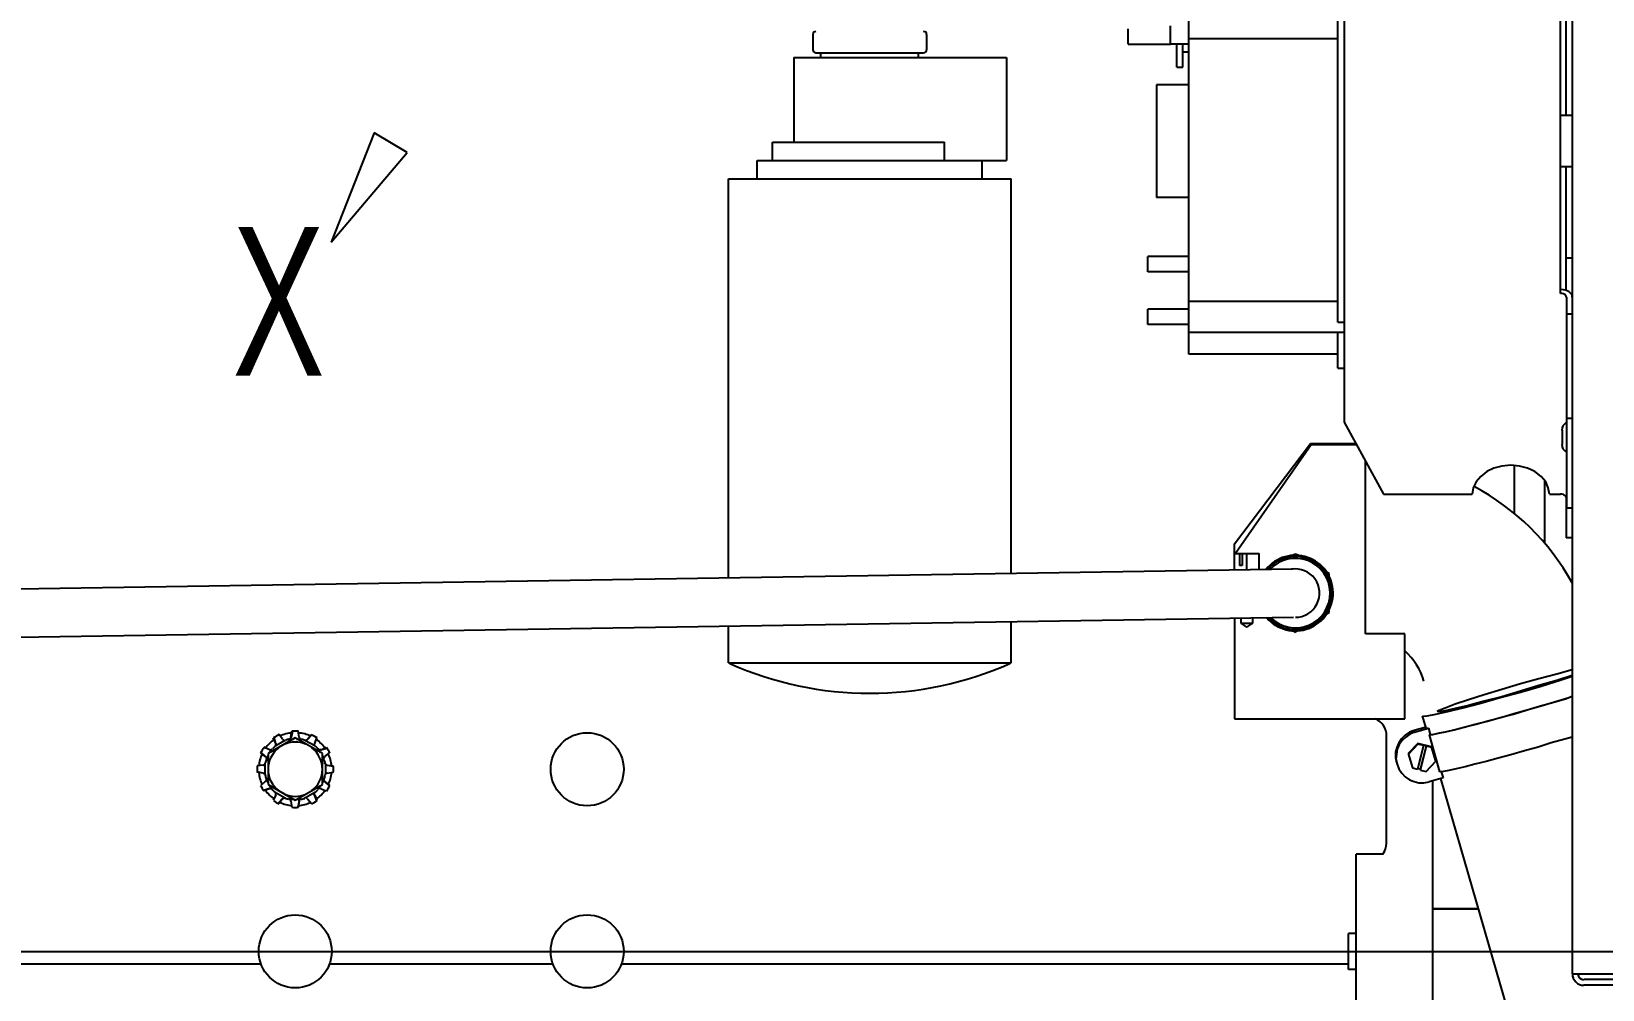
# Paper-space layout 'Plano Corte 2' of a CAD drawing. Header units: millimetres. Extents: x 0 to 420, y 0 to 297.
# Drawn here: x 134.89 to 152.97, y 147.93 to 158.95 of the extents above; entities that cross this region are included whole.
import ezdxf

# ---------------------------------------------------------------- set-up
doc = ezdxf.new("R2010")
doc.units = ezdxf.units.MM
doc.layers.add('GENERADOR', color=254, linetype='Continuous')
doc.layers.add('Media Tensión', color=254, linetype='Continuous')
doc.styles.get("Standard").update_dxf_attribs({"font": 'arial.ttf'})

# ---------------------------------------------------------------- blocks, each defined once
blk = doc.blocks.new('Generador 2')
at = {"layer": 'GENERADOR', "color": 150}
for p, q in [((23.6525, 303.58358), (23.6525, 302.74589)), ((23.55229, 303.2335), (23.55229, 302.98848)), ((23.48399, 303.02804), (23.48399, 303.20551)), ((23.64746, 303.04502), (23.64746, 303.17714)), ((23.64989, 303.12321), (23.64989, 303.17584)), ((23.4573, 303.15456), (23.4573, 303.16128)), ((23.47596, 303.15456), (23.47596, 303.16259)), ((23.54949, 303.03233), (23.54949, 303.16595)), ((23.31865, 303.15885), (23.31865, 303.15214)), ((23.36866, 303.15885), (23.36866, 303.15214)), ((23.4573, 303.15456), (23.47596, 303.15456)), ((23.48399, 303.15456), (23.47596, 303.15456)), ((23.47876, 303.14449), (23.47876, 303.15456)), ((23.48138, 303.14449), (23.48138, 303.15456)), ((23.48399, 303.15699), (23.54949, 303.15699)), ((23.31025, 303.14878), (23.40375, 303.14878)), ((23.31025, 303.14878), (23.31025, 303.11145)), ((23.31996, 303.15083), (23.36736, 303.15083)), ((23.3222, 303.14878), (23.3222, 303.15083)), ((23.36512, 303.14878), (23.36512, 303.15083)), ((23.40375, 303.14878), (23.40375, 303.10343)), ((23.48138, 303.1512), (23.48399, 303.1512)), ((23.47876, 303.14449), (23.48138, 303.14449)), ((23.46981, 303.13665), (23.46981, 303.0872)), ((23.48399, 303.13665), (23.46981, 303.13665)), ((23.6525, 303.12321), (23.64746, 303.12321)), ((23.1257, 303.11556), (23.10685, 303.0676)), ((23.14025, 303.10698), (23.1257, 303.11556)), ((23.10685, 303.0676), (23.14025, 303.10698)), ((23.30092, 303.11145), (23.3765, 303.11145)), ((23.30092, 303.10343), (23.30092, 303.11145)), ((23.3765, 303.10343), (23.3765, 303.11145)), ((23.29421, 303.10343), (23.40375, 303.10343)), ((23.29421, 303.09541), (23.29421, 303.10343)), ((23.39311, 303.09541), (23.39311, 303.10343)), ((23.6525, 303.10063), (23.64746, 303.10063)), ((23.64989, 303.04633), (23.64989, 303.10063)), ((23.28152, 302.91981), (23.28152, 303.09541)), ((23.28152, 303.09541), (23.4058, 303.09541)), ((23.4058, 302.92186), (23.4058, 303.09541)), ((23.48399, 303.0872), (23.46981, 303.0872)), ((23.10685, 303.0676), (23.10685, 303.0676)), ((23.46589, 303.05454), (23.46589, 303.06126)), ((23.48399, 303.06126), (23.46589, 303.06126)), ((23.6525, 303.06051), (23.64989, 303.06051)), ((23.48399, 303.05454), (23.46589, 303.05454)), ((23.64877, 303.04651), (23.64746, 303.0467)), ((23.64821, 303.04502), (23.64746, 303.04502)), ((23.64877, 303.04484), (23.64821, 303.04502)), ((23.65007, 303.04633), (23.64877, 303.04651)), ((23.64933, 303.04446), (23.64877, 303.04484)), ((23.6497, 303.04409), (23.64933, 303.04446)), ((23.64989, 303.04372), (23.6497, 303.04409)), ((23.65007, 303.04334), (23.64989, 303.04372)), ((23.65119, 303.04577), (23.65007, 303.04633)), ((23.65007, 303.04334), (23.65007, 302.9506)), ((23.65194, 303.04502), (23.65119, 303.04577)), ((23.6525, 303.04428), (23.65194, 303.04502)), ((23.6525, 303.04334), (23.6525, 303.04428)), ((23.46589, 303.0314), (23.46589, 303.03812)), ((23.48399, 303.03812), (23.46589, 303.03812)), ((23.54949, 303.04148), (23.48399, 303.04148)), ((23.48399, 303.0314), (23.46589, 303.0314)), ((23.54949, 303.03233), (23.55229, 303.03233)), ((23.6525, 303.03588), (23.65007, 303.03588)), ((23.48399, 303.02804), (23.55229, 303.02804)), ((23.48399, 303.01834), (23.48399, 303.02804)), ((23.54949, 303.01218), (23.54949, 303.02804)), ((23.54949, 303.01834), (23.48399, 303.01834)), ((23.54949, 303.01218), (23.55229, 303.01218)), ((23.55229, 302.98848), (23.56964, 302.95676)), ((23.6525, 302.98997), (23.65007, 302.98997)), ((23.64821, 302.98493), (23.64821, 302.97859)), ((23.50414, 302.93492), (23.53755, 302.97896)), ((23.53773, 302.9784), (23.50452, 302.93063)), ((23.53755, 302.97896), (23.55751, 302.97896)), ((23.55789, 302.9784), (23.53773, 302.9784)), ((23.56162, 302.89536), (23.56162, 302.9715)), ((23.61816, 302.96814), (23.61499, 302.96665)), ((23.62171, 302.96907), (23.61816, 302.96814)), ((23.62563, 302.96944), (23.62171, 302.96907)), ((23.62936, 302.96907), (23.62563, 302.96944)), ((23.62712, 302.96926), (23.62712, 302.94817)), ((23.6329, 302.96814), (23.62936, 302.96907)), ((23.63608, 302.96665), (23.6329, 302.96814)), ((23.61032, 302.96217), (23.60902, 302.95955)), ((23.61238, 302.96459), (23.61032, 302.96217)), ((23.61499, 302.96665), (23.61238, 302.96459)), ((23.63888, 302.96459), (23.63608, 302.96665)), ((23.64093, 302.96217), (23.63888, 302.96459)), ((23.64055, 302.93511), (23.64055, 302.96273)), ((23.64205, 302.95955), (23.64093, 302.96217)), ((23.56964, 302.95676), (23.60864, 302.95676)), ((23.60902, 302.95955), (23.60864, 302.95676)), ((23.64261, 302.95676), (23.64205, 302.95955)), ((23.64261, 302.95676), (23.64746, 302.95676)), ((23.64821, 302.95676), (23.64746, 302.95676)), ((23.64877, 302.95657), (23.64821, 302.95676)), ((23.64933, 302.9562), (23.64877, 302.95657)), ((23.6497, 302.95582), (23.64933, 302.9562)), ((23.64989, 302.95545), (23.6497, 302.95582)), ((23.64989, 302.95564), (23.64989, 302.93753)), ((23.65007, 302.95508), (23.64989, 302.95545)), ((23.6525, 302.9506), (23.65007, 302.9506)), ((23.50414, 302.92354), (23.50414, 302.93492)), ((23.6525, 302.93753), (23.64989, 302.93753)), ((23.50414, 302.93063), (23.51497, 302.93063)), ((23.50414, 302.92354), (23.50414, 302.93063)), ((23.50414, 302.93026), (23.50414, 302.93026)), ((23.5062, 302.93063), (23.5062, 302.9254)), ((23.5075, 302.93063), (23.5075, 302.9254)), ((23.50955, 302.92354), (23.50955, 302.93063)), ((23.51497, 302.92373), (23.51497, 302.93063)), ((23.5284, 302.92914), (23.52672, 302.9282)), ((23.53083, 302.93044), (23.52989, 302.92988)), ((23.53195, 302.92988), (23.53083, 302.93044)), ((23.53493, 302.9282), (23.53325, 302.92914)), ((22.43688, 302.90693), (23.52971, 302.92391)), ((23.5075, 302.9254), (23.5062, 302.9254)), ((23.52019, 302.92428), (23.51926, 302.92373)), ((23.54333, 302.92335), (23.54146, 302.92428)), ((23.54576, 302.92186), (23.54464, 302.92242)), ((23.54576, 302.92074), (23.54576, 302.92186)), ((23.54576, 302.91719), (23.54576, 302.91906)), ((23.54576, 302.90768), (23.54576, 302.90954)), ((23.54576, 302.90469), (23.54576, 302.90581)), ((22.43725, 302.88566), (23.53008, 302.90264)), ((23.28152, 302.88267), (23.28152, 302.89853)), ((23.4058, 302.88267), (23.4058, 302.90059)), ((23.50414, 302.90226), (23.50414, 302.85804)), ((23.50694, 302.90003), (23.50694, 302.90226)), ((23.50694, 302.90003), (23.51217, 302.90003)), ((23.50955, 302.89835), (23.50694, 302.90003)), ((23.50955, 302.89835), (23.51217, 302.90003)), ((23.51217, 302.90003), (23.51217, 302.90245)), ((23.52672, 302.89853), (23.5284, 302.8976)), ((23.53325, 302.8976), (23.53493, 302.89853)), ((23.54146, 302.90226), (23.54333, 302.90338)), ((23.54464, 302.90413), (23.54576, 302.90469)), ((23.52989, 302.89667), (23.53083, 302.89611)), ((23.53083, 302.89611), (23.53195, 302.89685)), ((23.57897, 302.89536), (23.56162, 302.89536)), ((23.57897, 302.85804), (23.57897, 302.89536)), ((23.28152, 302.88267), (23.4058, 302.88267)), ((23.63794, 302.87577), (23.64578, 302.87782)), ((23.64578, 302.87782), (23.6525, 302.87968)), ((23.61387, 302.86867), (23.62171, 302.8711)), ((23.62171, 302.8711), (23.62992, 302.87353)), ((23.62992, 302.87353), (23.63794, 302.87577)), ((23.63794, 302.87259), (23.62992, 302.87017)), ((23.62992, 302.86979), (23.63888, 302.87241)), ((23.64578, 302.87483), (23.63794, 302.87259)), ((23.63888, 302.87241), (23.64727, 302.87502)), ((23.6525, 302.87707), (23.64578, 302.87483)), ((23.64727, 302.87502), (23.6525, 302.8767)), ((23.5967, 302.86289), (23.60118, 302.86457)), ((23.60118, 302.86457), (23.60697, 302.86644)), ((23.60697, 302.86382), (23.60118, 302.86252)), ((23.60454, 302.86289), (23.61238, 302.86494)), ((23.60697, 302.86644), (23.61387, 302.86867)), ((23.61387, 302.86569), (23.60697, 302.86382)), ((23.61238, 302.86494), (23.62096, 302.86737)), ((23.62171, 302.86774), (23.61387, 302.86569)), ((23.62096, 302.86737), (23.62992, 302.86979)), ((23.62992, 302.87017), (23.62171, 302.86774)), ((23.63272, 302.86196), (23.63888, 302.86364)), ((23.63272, 302.86196), (23.63869, 302.86364)), ((23.63869, 302.86364), (23.64447, 302.86532)), ((23.63888, 302.86364), (23.64485, 302.8655)), ((23.64447, 302.86532), (23.65007, 302.867)), ((23.64485, 302.8655), (23.65063, 302.86718)), ((23.65007, 302.867), (23.6525, 302.86793)), ((23.65063, 302.86718), (23.6525, 302.86793)), ((23.50414, 302.85804), (23.57897, 302.85804)), ((23.58681, 302.85934), (23.587, 302.85916)), ((23.5883, 302.85393), (23.58681, 302.85934)), ((23.587, 302.85916), (23.58886, 302.85934)), ((23.58886, 302.85934), (23.5926, 302.86009)), ((23.5926, 302.86009), (23.59782, 302.86121)), ((23.59316, 302.86121), (23.59409, 302.86177)), ((23.59409, 302.86102), (23.59316, 302.86121)), ((23.59409, 302.86177), (23.5967, 302.86289)), ((23.5967, 302.86158), (23.59409, 302.86102)), ((23.60118, 302.86252), (23.5967, 302.86158)), ((23.59782, 302.86121), (23.60454, 302.86289)), ((23.60995, 302.85561), (23.61536, 302.85692)), ((23.61032, 302.85561), (23.61555, 302.85711)), ((23.61536, 302.85692), (23.62096, 302.8586)), ((23.61555, 302.85711), (23.62115, 302.8586)), ((23.62096, 302.8586), (23.62675, 302.86009)), ((23.62115, 302.8586), (23.62693, 302.86028)), ((23.62675, 302.86009), (23.63272, 302.86196)), ((23.62693, 302.86028), (23.63272, 302.86196)), ((23.09099, 302.84964), (23.07904, 302.84274)), ((23.0824, 302.84721), (23.08128, 302.84964)), ((23.0824, 302.84721), (23.08166, 302.84983)), ((23.08539, 302.84908), (23.0839, 302.85113)), ((23.08912, 302.84983), (23.08893, 302.84945)), ((23.08912, 302.84964), (23.08893, 302.84945)), ((23.08912, 302.85001), (23.08949, 302.85263)), ((23.08912, 302.85001), (23.08912, 302.84983)), ((23.08931, 302.85001), (23.08912, 302.84964)), ((23.08931, 302.85001), (23.08987, 302.85263)), ((23.10293, 302.84274), (23.09099, 302.84964)), ((23.09267, 302.85001), (23.09229, 302.85263)), ((23.09267, 302.85001), (23.09267, 302.84983)), ((23.09267, 302.84983), (23.09285, 302.84945)), ((23.0964, 302.84908), (23.09808, 302.85113)), ((23.0964, 302.84889), (23.09827, 302.85095)), ((23.09957, 302.84721), (23.1005, 302.84964)), ((23.57095, 302.80336), (23.57095, 302.85057)), ((23.57916, 302.85076), (23.57748, 302.84927)), ((23.57935, 302.85001), (23.57785, 302.84852)), ((23.58103, 302.85207), (23.57916, 302.85076)), ((23.58121, 302.85132), (23.57935, 302.85001)), ((23.58308, 302.85281), (23.58103, 302.85207)), ((23.58327, 302.85207), (23.58121, 302.85132)), ((23.5883, 302.85431), (23.58308, 302.85281)), ((23.58327, 302.85207), (23.58942, 302.85393)), ((23.5883, 302.85393), (23.58849, 302.85393)), ((23.58849, 302.85393), (23.58942, 302.85393)), ((23.58942, 302.85393), (23.59017, 302.85113)), ((23.58961, 302.85095), (23.59129, 302.85113)), ((23.58961, 302.85095), (23.59017, 302.85113)), ((23.58961, 302.85095), (23.59428, 302.83471)), ((23.59017, 302.85113), (23.59185, 302.85132)), ((23.59129, 302.85113), (23.59372, 302.85169)), ((23.59185, 302.85132), (23.59428, 302.85188)), ((23.59372, 302.85169), (23.59689, 302.85225)), ((23.59428, 302.85188), (23.59745, 302.85244)), ((23.59689, 302.85225), (23.60062, 302.85319)), ((23.59745, 302.85244), (23.60118, 302.85337)), ((23.60062, 302.85319), (23.6051, 302.85431)), ((23.60118, 302.85337), (23.60547, 302.85449)), ((23.6051, 302.85431), (23.60995, 302.85561)), ((23.60547, 302.85449), (23.61032, 302.85561)), ((23.6525, 302.85001), (23.64933, 302.84908)), ((23.07792, 302.84143), (23.07587, 302.8433)), ((23.07774, 302.84143), (23.07587, 302.84311)), ((23.0796, 302.84442), (23.07718, 302.84554)), ((23.07904, 302.84274), (23.07904, 302.82911)), ((23.0796, 302.84442), (23.07979, 302.84442)), ((23.07979, 302.84311), (23.08054, 302.8446)), ((23.07979, 302.84442), (23.08016, 302.84442)), ((23.08016, 302.84442), (23.08035, 302.84442)), ((23.08035, 302.84442), (23.08054, 302.8446)), ((23.08054, 302.8446), (23.08072, 302.8446)), ((23.08072, 302.8446), (23.08091, 302.84479)), ((23.08091, 302.84479), (23.08091, 302.84479)), ((23.08222, 302.8461), (23.08203, 302.84591)), ((23.08222, 302.8461), (23.08203, 302.84591)), ((23.08203, 302.84591), (23.08203, 302.84591)), ((23.0824, 302.84647), (23.08222, 302.84628)), ((23.08222, 302.84628), (23.08222, 302.8461)), ((23.0824, 302.84628), (23.08222, 302.8461)), ((23.08222, 302.8461), (23.08222, 302.8461)), ((23.0824, 302.84628), (23.08632, 302.84852)), ((23.0824, 302.84721), (23.0824, 302.84703)), ((23.0824, 302.84721), (23.0824, 302.84703)), ((23.0824, 302.84703), (23.0824, 302.84665)), ((23.0824, 302.84703), (23.0824, 302.84665)), ((23.0824, 302.84665), (23.0824, 302.84647)), ((23.0824, 302.84665), (23.0824, 302.84647)), ((23.0824, 302.84647), (23.0824, 302.84628)), ((23.08539, 302.84908), (23.08558, 302.84889)), ((23.08558, 302.84889), (23.08576, 302.84871)), ((23.08576, 302.84871), (23.08614, 302.84852)), ((23.08614, 302.84852), (23.08632, 302.84852)), ((23.08632, 302.84852), (23.08651, 302.84852)), ((23.08651, 302.84852), (23.08651, 302.84852)), ((23.08651, 302.84852), (23.0867, 302.84852)), ((23.08837, 302.84908), (23.08819, 302.84908)), ((23.08837, 302.84908), (23.08819, 302.84908)), ((23.08856, 302.84908), (23.08837, 302.84908)), ((23.08837, 302.84908), (23.08837, 302.84908)), ((23.08856, 302.84908), (23.08837, 302.84908)), ((23.08875, 302.84927), (23.08856, 302.84908)), ((23.08875, 302.84927), (23.08856, 302.84908)), ((23.08856, 302.84908), (23.08856, 302.84908)), ((23.08856, 302.84908), (23.09024, 302.84908)), ((23.08893, 302.84945), (23.08875, 302.84927)), ((23.08893, 302.84945), (23.08875, 302.84927)), ((23.09155, 302.84908), (23.09323, 302.84908)), ((23.09285, 302.84945), (23.09304, 302.84927)), ((23.09304, 302.84927), (23.09323, 302.84908)), ((23.09323, 302.84908), (23.09341, 302.84908)), ((23.09341, 302.84908), (23.09341, 302.84908)), ((23.09341, 302.84908), (23.0936, 302.84908)), ((23.09528, 302.84852), (23.09509, 302.84852)), ((23.09528, 302.84852), (23.09509, 302.84852)), ((23.09547, 302.84852), (23.09528, 302.84852)), ((23.09547, 302.84852), (23.09528, 302.84852)), ((23.09547, 302.84852), (23.09547, 302.84852)), ((23.09547, 302.84852), (23.09547, 302.84852)), ((23.09584, 302.84852), (23.09547, 302.84852)), ((23.09584, 302.84852), (23.09547, 302.84852)), ((23.09547, 302.84852), (23.09957, 302.84628)), ((23.09603, 302.84871), (23.09584, 302.84852)), ((23.09603, 302.84871), (23.09584, 302.84852)), ((23.09621, 302.84889), (23.09603, 302.84871)), ((23.09621, 302.84871), (23.09603, 302.84871)), ((23.0964, 302.84908), (23.09621, 302.84889)), ((23.0964, 302.84889), (23.09621, 302.84871)), ((23.09957, 302.84721), (23.09938, 302.84703)), ((23.09938, 302.84703), (23.09938, 302.84665)), ((23.09938, 302.84665), (23.09938, 302.84647)), ((23.09938, 302.84647), (23.09957, 302.84628)), ((23.09957, 302.84628), (23.09957, 302.8461)), ((23.09957, 302.8461), (23.09976, 302.84591)), ((23.09976, 302.84591), (23.09976, 302.84591)), ((23.10106, 302.84479), (23.10088, 302.84479)), ((23.10106, 302.8446), (23.10088, 302.84479)), ((23.10106, 302.8446), (23.10106, 302.84479)), ((23.10125, 302.8446), (23.10106, 302.8446)), ((23.10125, 302.8446), (23.10106, 302.8446)), ((23.10106, 302.8446), (23.10106, 302.8446)), ((23.10144, 302.84442), (23.10125, 302.8446)), ((23.10144, 302.84442), (23.10125, 302.8446)), ((23.10125, 302.8446), (23.102, 302.84311)), ((23.10181, 302.84442), (23.10144, 302.84442)), ((23.10181, 302.84442), (23.10144, 302.84442)), ((23.102, 302.84442), (23.10181, 302.84442)), ((23.102, 302.84442), (23.10181, 302.84442)), ((23.10218, 302.84442), (23.102, 302.84442)), ((23.10237, 302.84442), (23.102, 302.84442)), ((23.10218, 302.84442), (23.1048, 302.84516)), ((23.10237, 302.84442), (23.10461, 302.84554)), ((23.10293, 302.82911), (23.10293, 302.84274)), ((23.10405, 302.84143), (23.1061, 302.84311)), ((23.57543, 302.84535), (23.57487, 302.8433)), ((23.57487, 302.8433), (23.57487, 302.84106)), ((23.57561, 302.8446), (23.57524, 302.84236)), ((23.57636, 302.8474), (23.57543, 302.84535)), ((23.57655, 302.84665), (23.57561, 302.8446)), ((23.57748, 302.84927), (23.57636, 302.8474)), ((23.57785, 302.84852), (23.57655, 302.84665)), ((23.58476, 302.84721), (23.58047, 302.84274)), ((23.58476, 302.84684), (23.58047, 302.84236)), ((23.58047, 302.84274), (23.58233, 302.83639)), ((23.58718, 302.84628), (23.58457, 302.83583)), ((23.58476, 302.84721), (23.58476, 302.84684)), ((23.59073, 302.84572), (23.58476, 302.84721)), ((23.58718, 302.84628), (23.58476, 302.84684)), ((23.58588, 302.83583), (23.58849, 302.8461)), ((23.58588, 302.83546), (23.58849, 302.84591)), ((23.58718, 302.84647), (23.58849, 302.8461)), ((23.58718, 302.84628), (23.58718, 302.84647)), ((23.58849, 302.84591), (23.58849, 302.8461)), ((23.59092, 302.84535), (23.58849, 302.84591)), ((23.5926, 302.83938), (23.59073, 302.84572)), ((23.6316, 302.84386), (23.62563, 302.84218)), ((23.63757, 302.84554), (23.6316, 302.84386)), ((23.64335, 302.8474), (23.63757, 302.84554)), ((23.64933, 302.84908), (23.64335, 302.8474)), ((23.07681, 302.8377), (23.07419, 302.83732)), ((23.07681, 302.8377), (23.07699, 302.8377)), ((23.07699, 302.8377), (23.07736, 302.83788)), ((23.07736, 302.83788), (23.07755, 302.83807)), ((23.07755, 302.83807), (23.07774, 302.83826)), ((23.07774, 302.84143), (23.07792, 302.84124)), ((23.07774, 302.83844), (23.07774, 302.83863)), ((23.07774, 302.83826), (23.07774, 302.83844)), ((23.07774, 302.83844), (23.07774, 302.83844)), ((23.07774, 302.83359), (23.07774, 302.83826)), ((23.07792, 302.84143), (23.07811, 302.84124)), ((23.07792, 302.84124), (23.07811, 302.84106)), ((23.07811, 302.84124), (23.07811, 302.84106)), ((23.07811, 302.84106), (23.0783, 302.84087)), ((23.07811, 302.84106), (23.0783, 302.84087)), ((23.0783, 302.8405), (23.07904, 302.8418)), ((23.0783, 302.84087), (23.0783, 302.8405)), ((23.0783, 302.84087), (23.0783, 302.8405)), ((23.0783, 302.8405), (23.0783, 302.84031)), ((23.0783, 302.8405), (23.0783, 302.8405)), ((23.0783, 302.8405), (23.0783, 302.84031)), ((23.0783, 302.84031), (23.0783, 302.84031)), ((23.0783, 302.84031), (23.0783, 302.84012)), ((23.0783, 302.84031), (23.0783, 302.84012)), ((23.10293, 302.8418), (23.10349, 302.8405)), ((23.10368, 302.84087), (23.10349, 302.8405)), ((23.10349, 302.8405), (23.10349, 302.84031)), ((23.10349, 302.84031), (23.10349, 302.84031)), ((23.10349, 302.84031), (23.10368, 302.84012)), ((23.10386, 302.84124), (23.10368, 302.84106)), ((23.10368, 302.84106), (23.10368, 302.84087)), ((23.10405, 302.84143), (23.10386, 302.84124)), ((23.10405, 302.83844), (23.10405, 302.83863)), ((23.10405, 302.83844), (23.10405, 302.83863)), ((23.10424, 302.83826), (23.10405, 302.83844)), ((23.10405, 302.83844), (23.10405, 302.83844)), ((23.10405, 302.83826), (23.10405, 302.83844)), ((23.10424, 302.83826), (23.10405, 302.83826)), ((23.10424, 302.83807), (23.10424, 302.83826)), ((23.10424, 302.83807), (23.10424, 302.83826)), ((23.10424, 302.83826), (23.10424, 302.83359)), ((23.10461, 302.83788), (23.10424, 302.83807)), ((23.10442, 302.83788), (23.10424, 302.83807)), ((23.1048, 302.8377), (23.10442, 302.83788)), ((23.1048, 302.8377), (23.10461, 302.83788)), ((23.10498, 302.8377), (23.1048, 302.8377)), ((23.10498, 302.8377), (23.1048, 302.8377)), ((23.10498, 302.8377), (23.1076, 302.83732)), ((23.10498, 302.8377), (23.1076, 302.83714)), ((23.57487, 302.84106), (23.57524, 302.83882)), ((23.57524, 302.84236), (23.57505, 302.84031)), ((23.57505, 302.84031), (23.57561, 302.83807)), ((23.57561, 302.83807), (23.57636, 302.83602)), ((23.57636, 302.83602), (23.57767, 302.83415)), ((23.58233, 302.83639), (23.58457, 302.83583)), ((23.58588, 302.83583), (23.58457, 302.83602)), ((23.58588, 302.83546), (23.58588, 302.83583)), ((23.5883, 302.8349), (23.5926, 302.83938)), ((23.60155, 302.83602), (23.59838, 302.83527)), ((23.60547, 302.83695), (23.60155, 302.83602)), ((23.60976, 302.83807), (23.60547, 302.83695)), ((23.6148, 302.83919), (23.60976, 302.83807)), ((23.62003, 302.84068), (23.6148, 302.83919)), ((23.62563, 302.84218), (23.62003, 302.84068)), ((23.07681, 302.83415), (23.07419, 302.83471)), ((23.07681, 302.83415), (23.07419, 302.83453)), ((23.07774, 302.83042), (23.07587, 302.82874)), ((23.07681, 302.83415), (23.07699, 302.83415)), ((23.07681, 302.83415), (23.07718, 302.83415)), ((23.07699, 302.83415), (23.07736, 302.83397)), ((23.07718, 302.83415), (23.07736, 302.83397)), ((23.07736, 302.83397), (23.07755, 302.83378)), ((23.07736, 302.83397), (23.07755, 302.83378)), ((23.07755, 302.83378), (23.07774, 302.83359)), ((23.07755, 302.83378), (23.07774, 302.83359)), ((23.07774, 302.83359), (23.07774, 302.83341)), ((23.07774, 302.83359), (23.07774, 302.83359)), ((23.07774, 302.83359), (23.07774, 302.83341)), ((23.07774, 302.83341), (23.07774, 302.83341)), ((23.07774, 302.83341), (23.07774, 302.83322)), ((23.07774, 302.83341), (23.07774, 302.83322)), ((23.07774, 302.83042), (23.07792, 302.83061)), ((23.07792, 302.83061), (23.07811, 302.83079)), ((23.07811, 302.83079), (23.0783, 302.83098)), ((23.0783, 302.83154), (23.0783, 302.83173)), ((23.0783, 302.83135), (23.0783, 302.83154)), ((23.0783, 302.83154), (23.0783, 302.83154)), ((23.0783, 302.83098), (23.0783, 302.83135)), ((23.07904, 302.83005), (23.0783, 302.83135)), ((23.07904, 302.82911), (23.09099, 302.82221)), ((23.09099, 302.82221), (23.10293, 302.82911)), ((23.10349, 302.83135), (23.10293, 302.83005)), ((23.10349, 302.83154), (23.10368, 302.83173)), ((23.10349, 302.83154), (23.10368, 302.83173)), ((23.10349, 302.83135), (23.10349, 302.83154)), ((23.10349, 302.83154), (23.10349, 302.83154)), ((23.10349, 302.83135), (23.10349, 302.83154)), ((23.10368, 302.83098), (23.10349, 302.83135)), ((23.10349, 302.83098), (23.10349, 302.83135)), ((23.10349, 302.83135), (23.10349, 302.83135)), ((23.10368, 302.83079), (23.10349, 302.83098)), ((23.10368, 302.83079), (23.10368, 302.83098)), ((23.10386, 302.83061), (23.10368, 302.83079)), ((23.10368, 302.83061), (23.10368, 302.83079)), ((23.10386, 302.83042), (23.10368, 302.83061)), ((23.10405, 302.83042), (23.10386, 302.83061)), ((23.10386, 302.83042), (23.10592, 302.82855)), ((23.10424, 302.83359), (23.10405, 302.83341)), ((23.10405, 302.83341), (23.10405, 302.83341)), ((23.10405, 302.83341), (23.10405, 302.83322)), ((23.10405, 302.83042), (23.1061, 302.82874)), ((23.10461, 302.83397), (23.10424, 302.83378)), ((23.10424, 302.83378), (23.10424, 302.83359)), ((23.1048, 302.83415), (23.10461, 302.83397)), ((23.10498, 302.83415), (23.1048, 302.83415)), ((23.10498, 302.83415), (23.1076, 302.83453)), ((23.57767, 302.83415), (23.57916, 302.83247)), ((23.57916, 302.83247), (23.58103, 302.83117)), ((23.58103, 302.83117), (23.58308, 302.83042)), ((23.58308, 302.83042), (23.58513, 302.82986)), ((23.58513, 302.82986), (23.58737, 302.82986)), ((23.58588, 302.83546), (23.5883, 302.8349)), ((23.58737, 302.82986), (23.58961, 302.83023)), ((23.59577, 302.8321), (23.58961, 302.83023)), ((23.5911, 302.83079), (23.5911, 302.63672)), ((23.59596, 302.8349), (23.59428, 302.83471)), ((23.62973, 302.71118), (23.59484, 302.83173)), ((23.59502, 302.83471), (23.59577, 302.8321)), ((23.59838, 302.83527), (23.59596, 302.8349)), ((23.0796, 302.82743), (23.07699, 302.8265)), ((23.0796, 302.82725), (23.07718, 302.82631)), ((23.0796, 302.82743), (23.07979, 302.82743)), ((23.0796, 302.82725), (23.07979, 302.82743)), ((23.08054, 302.82725), (23.07979, 302.82874)), ((23.07979, 302.82743), (23.08016, 302.82743)), ((23.07979, 302.82743), (23.08016, 302.82743)), ((23.08016, 302.82743), (23.08035, 302.82743)), ((23.08016, 302.82743), (23.08035, 302.82743)), ((23.08035, 302.82743), (23.08054, 302.82725)), ((23.08035, 302.82743), (23.08054, 302.82725)), ((23.08054, 302.82725), (23.08072, 302.82725)), ((23.08054, 302.82725), (23.08072, 302.82725)), ((23.08072, 302.82725), (23.08091, 302.82706)), ((23.08072, 302.82725), (23.08072, 302.82725)), ((23.08072, 302.82725), (23.08091, 302.82706)), ((23.08091, 302.82706), (23.08091, 302.82706)), ((23.0824, 302.82445), (23.08128, 302.82221)), ((23.08203, 302.82575), (23.08203, 302.82594)), ((23.08222, 302.82575), (23.08203, 302.82575)), ((23.08222, 302.82557), (23.08222, 302.82575)), ((23.0824, 302.82538), (23.08222, 302.82557)), ((23.08632, 302.82333), (23.08222, 302.82557)), ((23.0824, 302.82501), (23.0824, 302.82538)), ((23.0824, 302.82482), (23.0824, 302.82501)), ((23.0824, 302.82445), (23.0824, 302.82482)), ((23.08539, 302.82296), (23.08352, 302.8209)), ((23.08539, 302.82277), (23.0839, 302.82072)), ((23.08539, 302.82296), (23.08558, 302.82314)), ((23.08539, 302.82277), (23.08558, 302.82296)), ((23.08558, 302.82296), (23.08576, 302.82314)), ((23.08558, 302.82314), (23.08576, 302.82314)), ((23.08576, 302.82314), (23.08614, 302.82333)), ((23.08576, 302.82314), (23.08595, 302.82333)), ((23.08595, 302.82333), (23.08632, 302.82333)), ((23.08614, 302.82333), (23.08632, 302.82333)), ((23.08632, 302.82333), (23.08651, 302.82333)), ((23.08632, 302.82333), (23.08632, 302.82333)), ((23.08632, 302.82333), (23.08651, 302.82333)), ((23.08651, 302.82333), (23.08651, 302.82333)), ((23.08651, 302.82333), (23.0867, 302.82314)), ((23.08651, 302.82333), (23.0867, 302.82333)), ((23.08837, 302.82277), (23.08819, 302.82277)), ((23.08856, 302.82258), (23.08837, 302.82277)), ((23.08837, 302.82277), (23.08837, 302.82277)), ((23.08875, 302.82258), (23.08856, 302.82258)), ((23.09024, 302.82258), (23.08856, 302.82258)), ((23.08893, 302.82221), (23.08875, 302.82258)), ((23.08912, 302.82202), (23.08893, 302.82221)), ((23.08912, 302.82184), (23.08912, 302.82202)), ((23.09323, 302.82258), (23.09155, 302.82258)), ((23.09267, 302.82202), (23.09285, 302.8224)), ((23.09267, 302.82202), (23.09285, 302.82221)), ((23.09267, 302.82184), (23.09267, 302.82202)), ((23.09267, 302.82184), (23.09267, 302.82202)), ((23.09285, 302.82221), (23.09304, 302.82258)), ((23.09285, 302.8224), (23.09304, 302.82258)), ((23.09304, 302.82258), (23.09323, 302.82258)), ((23.09304, 302.82258), (23.09323, 302.82258)), ((23.09323, 302.82258), (23.09341, 302.82277)), ((23.09323, 302.82258), (23.09341, 302.82277)), ((23.09341, 302.82277), (23.09341, 302.82277)), ((23.09341, 302.82277), (23.0936, 302.82277)), ((23.09341, 302.82277), (23.09341, 302.82277)), ((23.09341, 302.82277), (23.0936, 302.82277)), ((23.09528, 302.82333), (23.09509, 302.82314)), ((23.09547, 302.82333), (23.09528, 302.82333)), ((23.09957, 302.82557), (23.09547, 302.82333)), ((23.09547, 302.82333), (23.09547, 302.82333)), ((23.09584, 302.82333), (23.09547, 302.82333)), ((23.09603, 302.82314), (23.09584, 302.82333)), ((23.09621, 302.82296), (23.09603, 302.82314)), ((23.0964, 302.82277), (23.09621, 302.82296)), ((23.0964, 302.82277), (23.09808, 302.82072)), ((23.09938, 302.82538), (23.09957, 302.82557)), ((23.09938, 302.82538), (23.09957, 302.82557)), ((23.09938, 302.82501), (23.09938, 302.82538)), ((23.09938, 302.82519), (23.09938, 302.82538)), ((23.09938, 302.82482), (23.09938, 302.82519)), ((23.09938, 302.82482), (23.09938, 302.82501)), ((23.09957, 302.82445), (23.09938, 302.82482)), ((23.09938, 302.82463), (23.09938, 302.82482)), ((23.09938, 302.82463), (23.10032, 302.82202)), ((23.09957, 302.82557), (23.09957, 302.82575)), ((23.09957, 302.82575), (23.09976, 302.82575)), ((23.09957, 302.82557), (23.09957, 302.82575)), ((23.09957, 302.82575), (23.09976, 302.82575)), ((23.09957, 302.82445), (23.1005, 302.82221)), ((23.09976, 302.82575), (23.09976, 302.82594)), ((23.09976, 302.82575), (23.09976, 302.82594)), ((23.10106, 302.82706), (23.10088, 302.82706)), ((23.10125, 302.82725), (23.10106, 302.82725)), ((23.10106, 302.82725), (23.10106, 302.82706)), ((23.102, 302.82874), (23.10125, 302.82725)), ((23.10144, 302.82743), (23.10125, 302.82725)), ((23.10181, 302.82743), (23.10144, 302.82743)), ((23.102, 302.82743), (23.10181, 302.82743)), ((23.10237, 302.82725), (23.102, 302.82743)), ((23.10237, 302.82725), (23.10461, 302.82631)), ((23.08912, 302.82184), (23.08949, 302.81922)), ((23.09267, 302.82184), (23.09211, 302.81922)), ((23.09267, 302.82184), (23.09229, 302.81922)), ((23.55751, 302.65948), (23.55751, 302.79851)), ((23.56927, 302.79851), (23.55751, 302.79851)), ((23.61144, 302.77444), (23.5911, 302.77444)), ((23.5911, 302.77444), (23.61144, 302.77444)), ((23.55751, 302.76361), (23.55415, 302.76361)), ((23.55415, 302.74775), (23.55415, 302.76361)), ((22.5104, 302.75578), (24.1614, 302.75578)), ((23.07587, 302.75018), (22.51899, 302.75018)), ((23.20426, 302.75018), (23.10592, 302.75018)), ((23.55415, 302.75018), (23.2343, 302.75018)), ((23.55751, 302.74775), (23.55415, 302.74775)), ((23.6525, 302.74589), (23.88259, 302.74589)), ((23.83052, 302.74346), (23.65772, 302.74346)), ((23.83052, 302.74085), (23.65772, 302.74085))]:
    blk.add_line(p, q, dxfattribs=at)
for centre in [(23.21938, 302.83583), (23.09099, 302.75578), (23.21938, 302.75578)]:
    blk.add_circle(centre, 0.01605, dxfattribs=at)
for centre, radius, start, end in [((23.31996, 303.15885), 0.00131, 90, 180), ((23.36736, 303.15885), 0.00131, 0, 90), ((23.31996, 303.15214), 0.00131, 180, 270), ((23.36736, 303.15214), 0.00131, 270, 0), ((23.65175, 302.98493), 0.00373, 119, 180), ((23.65175, 302.97859), 0.00373, 180, 241), ((23.55938, 302.86606), 0.10655, 29, 62), ((23.53083, 302.91327), 0.01661, 221, 141), ((23.53083, 302.91327), 0.01605, 223, 139), ((23.53083, 302.91327), 0.0153, 225, 137), ((23.53083, 302.91327), 0.01064, 270, 99), ((23.55938, 302.86606), 0.0293, 17, 48), ((23.34366, 303.02058), 0.15134, 246, 294), ((23.56292, 302.85057), 0.00802, 0, 67), ((23.09099, 302.83583), 0.01679, 115, 125), ((23.09099, 302.83583), 0.01605, 95, 115), ((23.09099, 302.83583), 0.01679, 85, 95), ((23.09099, 302.83583), 0.01605, 65, 85), ((23.09099, 302.83583), 0.01679, 55, 65), ((23.09099, 302.83583), 0.01679, 145, 155), ((23.09099, 302.83583), 0.01605, 125, 145), ((23.09099, 302.83583), 0.01194, 128, 232), ((23.09099, 302.83583), 0.01344, 131, 138), ((23.09099, 302.83583), 0.01194, 68, 112), ((23.09099, 302.83583), 0.01344, 101, 108), ((23.09099, 302.83583), 0.01344, 71, 78), ((23.09099, 302.83583), 0.01194, 308, 52), ((23.09099, 302.83583), 0.01344, 41, 48), ((23.09099, 302.83583), 0.01605, 35, 55), ((23.09099, 302.83583), 0.01679, 25, 35), ((23.09099, 302.83583), 0.01679, 175, 185), ((23.09099, 302.83583), 0.01605, 155, 175), ((23.09099, 302.83583), 0.01344, 161, 168), ((23.09099, 302.83583), 0.01344, 11, 18), ((23.09099, 302.83583), 0.01605, 5, 25), ((23.09099, 302.83583), 0.01679, 355, 5), ((23.09099, 302.83583), 0.01605, 185, 205), ((23.09099, 302.83583), 0.01344, 191, 198), ((23.09099, 302.83583), 0.01344, 341, 348), ((23.09099, 302.83583), 0.01605, 335, 355), ((23.09099, 302.83583), 0.01679, 205, 215), ((23.09099, 302.83583), 0.01605, 215, 235), ((23.09099, 302.83583), 0.01344, 221, 228), ((23.09099, 302.83583), 0.01679, 235, 245), ((23.09099, 302.83583), 0.01194, 248, 292), ((23.09099, 302.83583), 0.01344, 251, 258), ((23.09099, 302.83583), 0.01344, 281, 288), ((23.09099, 302.83583), 0.01679, 295, 305), ((23.09099, 302.83583), 0.01344, 311, 318), ((23.09099, 302.83583), 0.01605, 305, 325), ((23.09099, 302.83583), 0.01679, 325, 335), ((23.09099, 302.83583), 0.01605, 245, 265), ((23.09099, 302.83583), 0.01679, 265, 275), ((23.09099, 302.83583), 0.01605, 275, 295), ((23.56292, 302.80336), 0.00802, 323, 0), ((23.65772, 302.74589), 0.00504, 180, 270), ((23.65772, 302.74589), 0.00261, 180, 270)]:
    blk.add_arc(centre, radius, start, end, dxfattribs=at)
at = {"layer": 'GENERADOR', "color": 150, "width": 0.6667}
blk.add_text('X', height=0.06531, dxfattribs=at).set_placement((23.06337, 303.00882))

psp = doc.layouts.new('Plano Corte 2')

# ---------------------------------------------------------------- block references
at = {"layer": 'Media Tensión', "xscale": 26.17335873648196, "yscale": 26.17335873648196, "zscale": 26.17335873648196}
psp.add_blockref('Generador 2', (-466.444, -7775.767), dxfattribs=at)

doc.saveas('drawing.dxf')
